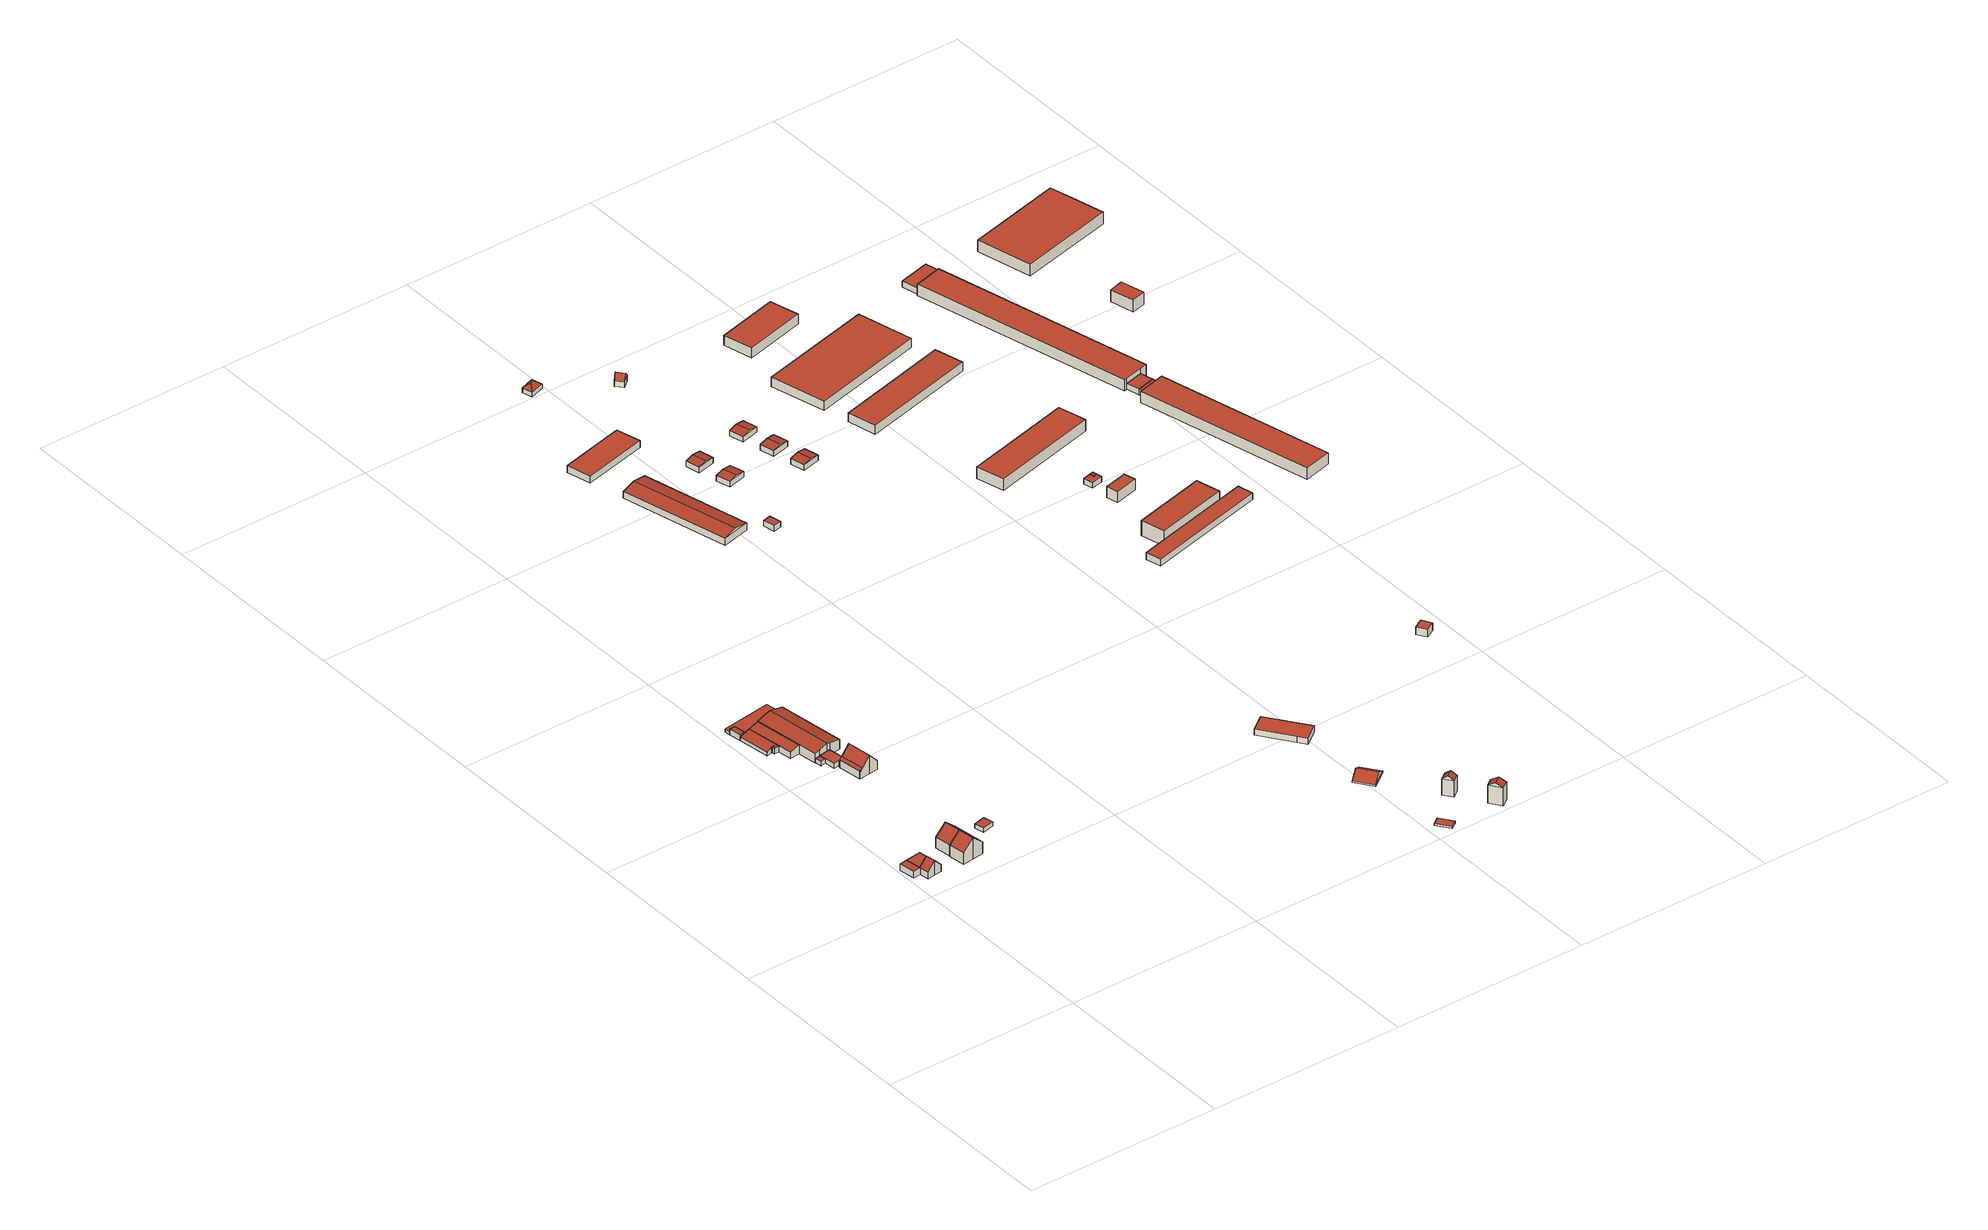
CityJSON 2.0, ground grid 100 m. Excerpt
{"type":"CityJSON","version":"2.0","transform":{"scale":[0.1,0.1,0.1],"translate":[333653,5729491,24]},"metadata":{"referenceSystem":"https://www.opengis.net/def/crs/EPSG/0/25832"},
"CityObjects":{
"building1":{"type":"Building","attributes":{"Geometrietyp2DReferenz":"3000","Gemeindeschluessel":"05170048","function":"31001_2463","roofType":"1000","measuredHeight":3.47},"address":[{"country":"Germany","locality":"Wesel","thoroughfareNumber":"3","thoroughfareName":"Kanonenberge"}],"geometry":[{"type":"Solid","lod":"2","boundaries":[[[[0,1,2,3]],[[4,5,1,0]],[[6,7,5,4]],[[8,9,7,6]],[[3,2,9,8]],[[6,4,0,3,8]],[[1,5,7,9,2]]]],"semantics":{"surfaces":[{"type":"WallSurface"},{"type":"RoofSurface"},{"type":"GroundSurface"}],"values":[[0,0,0,0,0,1,2]]}}]},
"building2":{"type":"Building","attributes":{"Geometrietyp2DReferenz":"3000","Gemeindeschluessel":"05170048","function":"31001_2723","roofType":"3100","measuredHeight":7.6},"address":[{"country":"Germany","locality":"Wesel","thoroughfareNumber":"3a","thoroughfareName":"Kanonenberge"}],"geometry":[{"type":"Solid","lod":"2","boundaries":[[[[3,2,1,0]],[[10,11,2,3]],[[12,13,11,10]],[[14,15,13,12]],[[16,17,15,14]],[[18,19,17,16]],[[0,1,19,18]],[[3,0,18,16,10]],[[14,12,10,16]],[[2,11,13,15,17,19,1]]]],"semantics":{"surfaces":[{"type":"WallSurface"},{"type":"RoofSurface"},{"type":"GroundSurface"}],"values":[[0,0,0,0,0,0,0,1,1,2]]}}]},
"building3":{"type":"Building","attributes":{"Geometrietyp2DReferenz":"3000","Gemeindeschluessel":"05170048","function":"31001_2723","roofType":"1000","measuredHeight":3.38},"address":[{"country":"Germany","locality":"Wesel","thoroughfareNumber":"3","thoroughfareName":"Kanonenberge"}],"geometry":[{"type":"Solid","lod":"2","boundaries":[[[[12,20,21,22]],[[3,23,20,12]],[[8,24,23,3]],[[22,21,24,8]],[[3,12,22,8]],[[20,23,24,21]]]],"semantics":{"surfaces":[{"type":"WallSurface"},{"type":"RoofSurface"},{"type":"GroundSurface"}],"values":[[0,0,0,0,1,2]]}}]},
"building4":{"type":"Building","attributes":{"Geometrietyp2DReferenz":"3000","Gemeindeschluessel":"05170048","function":"31001_1010","roofType":"3100","measuredHeight":11.16},"address":[{"country":"Germany","locality":"Wesel","thoroughfareNumber":"3a","thoroughfareName":"Kanonenberge"}],"geometry":[{"type":"Solid","lod":"2","boundaries":[[[[25,26,27,28]],[[29,30,26,25]],[[31,32,30,29]],[[33,34,32,31]],[[35,36,34,33]],[[28,27,36,35]],[[25,28,35,29]],[[33,31,29,35]],[[26,30,32,34,36,27]]]],"semantics":{"surfaces":[{"type":"WallSurface"},{"type":"RoofSurface"},{"type":"GroundSurface"}],"values":[[0,0,0,0,0,0,1,1,2]]}}]},
"building5":{"type":"Building","attributes":{"Geometrietyp2DReferenz":"3000","Gemeindeschluessel":"05170048","function":"31001_1010","roofType":"3100","measuredHeight":10.99},"address":[{"country":"Germany","locality":"Wesel","thoroughfareNumber":"3","thoroughfareName":"Kanonenberge"}],"geometry":[{"type":"Solid","lod":"2","boundaries":[[[[37,38,39,25]],[[40,41,38,37]],[[42,43,41,40]],[[31,44,43,42]],[[29,45,44,31]],[[25,39,45,29]],[[37,25,29,40]],[[31,42,40,29]],[[38,41,43,44,45,39]]]],"semantics":{"surfaces":[{"type":"WallSurface"},{"type":"RoofSurface"},{"type":"GroundSurface"}],"values":[[0,0,0,0,0,0,1,1,2]]}}]},
"building6":{"type":"Building","attributes":{"Geometrietyp2DReferenz":"3000","Gemeindeschluessel":"05170048","function":"31001_2720","roofType":"2100","measuredHeight":3.47},"address":[{"country":"Germany","locality":"Wesel","thoroughfareNumber":"1","thoroughfareName":"Kanonenberge"}],"geometry":[{"type":"Solid","lod":"2","boundaries":[[[[46,47,48,49]],[[50,51,47,46]],[[52,53,51,50]],[[54,55,53,52]],[[56,57,55,54]],[[49,48,57,56]],[[54,52,50,46,49,56]],[[47,51,53,55,57,48]]]],"semantics":{"surfaces":[{"type":"WallSurface"},{"type":"RoofSurface"},{"type":"GroundSurface"}],"values":[[0,0,0,0,0,0,1,2]]}}]},
"building7":{"type":"Building","attributes":{"Geometrietyp2DReferenz":"3000","Gemeindeschluessel":"05170048","function":"31001_2720","roofType":"1000","measuredHeight":2.94},"address":[{"country":"Germany","locality":"Wesel","thoroughfareNumber":"1","thoroughfareName":"Kanonenberge"}],"geometry":[{"type":"Solid","lod":"2","boundaries":[[[[58,59,60,61]],[[62,63,59,58]],[[64,65,63,62]],[[61,60,65,64]],[[62,58,61,64]],[[59,63,65,60]]]],"semantics":{"surfaces":[{"type":"WallSurface"},{"type":"RoofSurface"},{"type":"GroundSurface"}],"values":[[0,0,0,0,1,2]]}}]},
"building8":{"type":"Building","attributes":{"Geometrietyp2DReferenz":"3000","Gemeindeschluessel":"05170048","function":"31001_2720","roofType":"1000","measuredHeight":2.97},"address":[{"country":"Germany","locality":"Wesel","thoroughfareNumber":"1","thoroughfareName":"Kanonenberge"}],"geometry":[{"type":"Solid","lod":"2","boundaries":[[[[66,67,68,69]],[[70,71,67,66]],[[72,73,71,70]],[[69,68,73,72]],[[70,66,69,72]],[[67,71,73,68]]]],"semantics":{"surfaces":[{"type":"WallSurface"},{"type":"RoofSurface"},{"type":"GroundSurface"}],"values":[[0,0,0,0,1,2]]}}]},
"building9":{"type":"Building","attributes":{"Geometrietyp2DReferenz":"3000","Gemeindeschluessel":"05170048","function":"31001_2720","roofType":"2100","measuredHeight":4.68},"address":[{"country":"Germany","locality":"Wesel","thoroughfareNumber":"1","thoroughfareName":"Kanonenberge"}],"geometry":[{"type":"Solid","lod":"2","boundaries":[[[[54,74,75,76]],[[52,77,74,54]],[[78,79,77,52]],[[80,81,79,78]],[[82,83,81,80]],[[76,75,83,82]],[[80,78,52,54,76,82]],[[74,77,79,81,83,75]]]],"semantics":{"surfaces":[{"type":"WallSurface"},{"type":"RoofSurface"},{"type":"GroundSurface"}],"values":[[0,0,0,0,0,0,1,2]]}}]},
"building10":{"type":"Building","attributes":{"Geometrietyp2DReferenz":"3000","Gemeindeschluessel":"05170048","function":"31001_2720","roofType":"1000","measuredHeight":2.23},"address":[{"country":"Germany","locality":"Wesel","thoroughfareNumber":"1","thoroughfareName":"Kanonenberge"}],"geometry":[{"type":"Solid","lod":"2","boundaries":[[[[84,85,86,87]],[[88,89,85,84]],[[90,91,89,88]],[[87,86,91,90]],[[88,84,87,90]],[[85,89,91,86]]]],"semantics":{"surfaces":[{"type":"WallSurface"},{"type":"RoofSurface"},{"type":"GroundSurface"}],"values":[[0,0,0,0,1,2]]}}]},
"building11":{"type":"Building","attributes":{"Geometrietyp2DReferenz":"3000","Gemeindeschluessel":"05170048","function":"31001_2723","roofType":"1000","measuredHeight":2.28},"address":[{"country":"Germany","locality":"Wesel","thoroughfareNumber":"3","thoroughfareName":"Kanonenberge"}],"geometry":[{"type":"Solid","lod":"2","boundaries":[[[[92,93,94,95]],[[96,97,93,92]],[[98,99,97,96]],[[95,94,99,98]],[[96,92,95,98]],[[93,97,99,94]]]],"semantics":{"surfaces":[{"type":"WallSurface"},{"type":"RoofSurface"},{"type":"GroundSurface"}],"values":[[0,0,0,0,1,2]]}}]},
"building12":{"type":"Building","attributes":{"Geometrietyp2DReferenz":"3000","Gemeindeschluessel":"05170048","function":"31001_2463","roofType":"1000","measuredHeight":2.49},"address":[{"country":"Germany","locality":"Wesel","thoroughfareNumber":"1","thoroughfareName":"Kanonenberge"}],"geometry":[{"type":"Solid","lod":"2","boundaries":[[[[100,101,102,103]],[[104,105,101,100]],[[106,85,105,104]],[[107,86,85,106]],[[103,102,86,107]],[[106,104,100,103,107]],[[101,105,85,86,102]]]],"semantics":{"surfaces":[{"type":"WallSurface"},{"type":"RoofSurface"},{"type":"GroundSurface"}],"values":[[0,0,0,0,0,1,2]]}}]},
"building13":{"type":"Building","attributes":{"Gemeindeschluessel":"05170048","Geometrietyp2DReferenz":"3000","function":"31001_1210"},"address":[{"country":"Germany","locality":"Wesel","thoroughfareNumber":"1","thoroughfareName":"Kanonenberge"}],"children":["building13-1","building13-2"]},
"building13-1":{"type":"BuildingPart","attributes":{"roofType":"3100","measuredHeight":9.61},"parents":["building13"],"geometry":[{"type":"Solid","lod":"2","boundaries":[[[[108,109,110,111]],[[112,113,109,108]],[[114,115,113,112]],[[116,117,115,114]],[[118,119,117,116]],[[120,121,119,118]],[[122,123,121,120]],[[108,111,124,125,122,120,118,112]],[[116,114,112,118]],[[110,109,113,115,117,119,121,123,126,127]],[[124,111,110,127]],[[122,125,126,123]],[[125,124,127,126]]]],"semantics":{"surfaces":[{"type":"WallSurface"},{"type":"RoofSurface"},{"type":"GroundSurface"},{"type":"ClosureSurface"}],"values":[[0,0,0,0,0,0,0,1,1,2,3,3,3]]}}]},
"building13-2":{"type":"BuildingPart","attributes":{"roofType":"2100","measuredHeight":5.25},"address":[{"country":"Germany","locality":"Wesel","thoroughfareNumber":"1","thoroughfareName":"Kanonenberge"}],"parents":["building13"],"geometry":[{"type":"MultiSurface","lod":"2","boundaries":[[[128,110,123,129]],[[130,131,128,129]],[[127,126,123,110]],[[128,131,124,111]],[[127,110,111,124]],[[131,130,125,124]],[[126,127,124,125]],[[130,129,122,125]],[[123,126,125,122]]],"semantics":{"surfaces":[{"type":"WallSurface"},{"type":"RoofSurface"},{"type":"GroundSurface"},{"type":"ClosureSurface"}],"values":[0,1,2,0,3,0,3,0,3]}}]},
"building14":{"type":"Building","attributes":{"Geometrietyp2DReferenz":"3000","Gemeindeschluessel":"05170048","function":"31001_2720","roofType":"9999","measuredHeight":1.82},"address":[{"country":"Germany","locality":"Wesel","thoroughfareNumber":"1","thoroughfareName":"Kanonenberge"}],"geometry":[{"type":"Solid","lod":"2","boundaries":[[[[132,133,134,135,136,137,138,139]],[[137,140,141,138]],[[136,142,140,137]],[[135,143,142,136]],[[134,67,143,135]],[[133,68,67,134]],[[132,73,68,133]],[[139,144,73,132]],[[138,141,144,139]],[[140,142,143,67,68,73,144,141]]]],"semantics":{"surfaces":[{"type":"RoofSurface"},{"type":"WallSurface"},{"type":"GroundSurface"}],"values":[[0,1,1,1,1,1,1,1,1,2]]}}]},
"building15":{"type":"Building","attributes":{"Geometrietyp2DReferenz":"3000","Gemeindeschluessel":"05170048","function":"31001_2720","roofType":"3100","measuredHeight":6.52},"address":[{"country":"Germany","locality":"Wesel","thoroughfareNumber":"1","thoroughfareName":"Kanonenberge"}],"geometry":[{"type":"Solid","lod":"2","boundaries":[[[[145,146,147,148]],[[149,150,146,145]],[[151,152,150,149]],[[153,81,152,151]],[[154,79,81,153]],[[155,156,79,154]],[[157,158,156,155]],[[159,160,158,157]],[[148,147,160,159]],[[154,153,151,149,145,155]],[[148,159,157,155,145]],[[146,150,152,81,79,156,158,160,147]]]],"semantics":{"surfaces":[{"type":"WallSurface"},{"type":"RoofSurface"},{"type":"GroundSurface"}],"values":[[0,0,0,0,0,0,0,0,0,1,1,2]]}}]},
"building16":{"type":"Building","attributes":{"Geometrietyp2DReferenz":"3000","Gemeindeschluessel":"05170048","function":"31001_3073","roofType":"3100","measuredHeight":5.02},"geometry":[{"type":"Solid","lod":"2","boundaries":[[[[161,162,163,164]],[[165,166,162,161]],[[167,168,166,165]],[[164,163,168,167]],[[161,169,165]],[[167,170,164]],[[164,170,169,161]],[[165,169,170,167]],[[162,166,168,163]]]],"semantics":{"surfaces":[{"type":"WallSurface"},{"type":"RoofSurface"},{"type":"GroundSurface"}],"values":[[0,0,0,0,0,0,1,1,2]]}}]},
"building17":{"type":"Building","attributes":{"Geometrietyp2DReferenz":"3000","Gemeindeschluessel":"05170048","function":"31001_3070","roofType":"9999","measuredHeight":1.12},"geometry":[{"type":"Solid","lod":"2","boundaries":[[[[171,172,173,174]],[[172,175,176,173]],[[171,177,175,172]],[[174,178,177,171]],[[173,176,178,174]],[[175,177,178,176]]]],"semantics":{"surfaces":[{"type":"RoofSurface"},{"type":"WallSurface"},{"type":"GroundSurface"}],"values":[[0,1,1,1,1,2]]}}]},
"building18":{"type":"Building","attributes":{"Geometrietyp2DReferenz":"3000","Gemeindeschluessel":"05170048","function":"31001_3070","roofType":"3100","measuredHeight":4.08},"geometry":[{"type":"Solid","lod":"2","boundaries":[[[[179,180,181,182]],[[183,184,180,179]],[[185,186,184,183]],[[182,181,186,185]],[[179,187,183]],[[185,188,182]],[[182,188,187,179]],[[183,187,188,185]],[[180,184,186,181]]]],"semantics":{"surfaces":[{"type":"WallSurface"},{"type":"RoofSurface"},{"type":"GroundSurface"}],"values":[[0,0,0,0,0,0,1,1,2]]}}]},
"building19":{"type":"Building","attributes":{"Geometrietyp2DReferenz":"3000","Gemeindeschluessel":"05170048","function":"31001_3073","roofType":"1000","measuredHeight":3.68},"geometry":[{"type":"Solid","lod":"2","boundaries":[[[[189,190,191,192]],[[193,194,190,189]],[[195,196,194,193]],[[192,191,196,195]],[[193,189,192,195]],[[190,194,196,191]]]],"semantics":{"surfaces":[{"type":"WallSurface"},{"type":"RoofSurface"},{"type":"GroundSurface"}],"values":[[0,0,0,0,1,2]]}}]},
"building20":{"type":"Building","attributes":{"Geometrietyp2DReferenz":"3000","Gemeindeschluessel":"05170048","function":"31001_2723","roofType":"1000","measuredHeight":2.99},"geometry":[{"type":"Solid","lod":"2","boundaries":[[[[197,198,199,200]],[[201,202,198,197]],[[203,204,202,201]],[[200,199,204,203]],[[201,197,200,203]],[[198,202,204,199]]]],"semantics":{"surfaces":[{"type":"WallSurface"},{"type":"RoofSurface"},{"type":"GroundSurface"}],"values":[[0,0,0,0,1,2]]}}]},
"building21":{"type":"Building","attributes":{"Geometrietyp2DReferenz":"3000","Gemeindeschluessel":"05170048","function":"31001_2723","roofType":"1000","measuredHeight":3.19},"geometry":[{"type":"Solid","lod":"2","boundaries":[[[[205,206,207,208]],[[209,210,206,205]],[[211,212,210,209]],[[213,214,212,211]],[[208,207,214,213]],[[211,209,205,208,213]],[[206,210,212,214,207]]]],"semantics":{"surfaces":[{"type":"WallSurface"},{"type":"RoofSurface"},{"type":"GroundSurface"}],"values":[[0,0,0,0,0,1,2]]}}]},
"building22":{"type":"Building","attributes":{"Geometrietyp2DReferenz":"3000","Gemeindeschluessel":"05170048","function":"31001_3070","roofType":"3100","measuredHeight":10.52},"geometry":[{"type":"Solid","lod":"2","boundaries":[[[[215,216,217,218]],[[219,220,216,215]],[[221,222,220,219]],[[218,217,222,221]],[[215,223,219]],[[221,224,218]],[[218,224,223,215]],[[219,223,224,221]],[[216,220,222,217]]]],"semantics":{"surfaces":[{"type":"WallSurface"},{"type":"RoofSurface"},{"type":"GroundSurface"}],"values":[[0,0,0,0,0,0,1,1,2]]}}]},
"building23":{"type":"Building","attributes":{"Geometrietyp2DReferenz":"3000","Gemeindeschluessel":"05170048","function":"31001_3070","roofType":"3100","measuredHeight":11.4},"geometry":[{"type":"Solid","lod":"2","boundaries":[[[[225,226,227,228]],[[229,230,226,225]],[[231,232,230,229]],[[228,227,232,231]],[[225,233,229]],[[231,234,228]],[[228,234,233,225]],[[229,233,234,231]],[[226,230,232,227]]]],"semantics":{"surfaces":[{"type":"WallSurface"},{"type":"RoofSurface"},{"type":"GroundSurface"}],"values":[[0,0,0,0,0,0,1,1,2]]}}]},
"building24":{"type":"Building","attributes":{"Geometrietyp2DReferenz":"3000","Gemeindeschluessel":"05170048","function":"31001_3073","roofType":"3100","measuredHeight":3.7},"geometry":[{"type":"Solid","lod":"2","boundaries":[[[[235,236,237,238]],[[239,240,236,235]],[[241,242,240,239]],[[238,237,242,241]],[[235,243,239]],[[241,244,238]],[[238,244,243,235]],[[239,243,244,241]],[[236,240,242,237]]]],"semantics":{"surfaces":[{"type":"WallSurface"},{"type":"RoofSurface"},{"type":"GroundSurface"}],"values":[[0,0,0,0,0,0,1,1,2]]}}]},
"building25":{"type":"Building","attributes":{"Geometrietyp2DReferenz":"3000","Gemeindeschluessel":"05170048","function":"31001_3073","roofType":"3100","measuredHeight":3.68},"geometry":[{"type":"Solid","lod":"2","boundaries":[[[[245,246,247,248]],[[249,250,246,245]],[[251,252,250,249]],[[248,247,252,251]],[[245,253,249]],[[251,254,248]],[[248,254,253,245]],[[249,253,254,251]],[[246,250,252,247]]]],"semantics":{"surfaces":[{"type":"WallSurface"},{"type":"RoofSurface"},{"type":"GroundSurface"}],"values":[[0,0,0,0,0,0,1,1,2]]}}]},
"building26":{"type":"Building","attributes":{"Geometrietyp2DReferenz":"3000","Gemeindeschluessel":"05170012","function":"31001_1000","roofType":"3200","measuredHeight":4.62},"address":[{"country":"Germany","locality":"Hamminkeln","thoroughfareNumber":"15","thoroughfareName":"Strauchheide"}],"geometry":[{"type":"Solid","lod":"2","boundaries":[[[[255,256,257,258]],[[259,260,256,255]],[[261,262,260,259]],[[258,257,262,261]],[[255,263,259]],[[261,264,258]],[[258,264,263,255]],[[259,263,264,261]],[[256,260,262,257]]]],"semantics":{"surfaces":[{"type":"WallSurface"},{"type":"RoofSurface"},{"type":"GroundSurface"}],"values":[[0,0,0,0,1,1,1,1,2]]}}]},
"building27":{"type":"Building","attributes":{"Geometrietyp2DReferenz":"3000","Gemeindeschluessel":"05170012","function":"31001_1000","roofType":"3100","measuredHeight":5.71},"address":[{"country":"Germany","locality":"Hamminkeln","thoroughfareNumber":"15","thoroughfareName":"Strauchheide"}],"geometry":[{"type":"Solid","lod":"2","boundaries":[[[[265,266,267,268]],[[269,270,266,265]],[[271,272,270,269]],[[268,267,272,271]],[[265,273,269]],[[271,274,268]],[[268,274,273,265]],[[269,273,274,271]],[[266,270,272,267]]]],"semantics":{"surfaces":[{"type":"WallSurface"},{"type":"RoofSurface"},{"type":"GroundSurface"}],"values":[[0,0,0,0,0,0,1,1,2]]}}]},
"building28":{"type":"Building","attributes":{"Geometrietyp2DReferenz":"3000","Gemeindeschluessel":"05170048","function":"31001_3073","roofType":"3100","measuredHeight":3.74},"geometry":[{"type":"Solid","lod":"2","boundaries":[[[[275,276,277,278]],[[279,280,276,275]],[[281,282,280,279]],[[278,277,282,281]],[[275,283,279]],[[281,284,278]],[[278,284,283,275]],[[279,283,284,281]],[[276,280,282,277]]]],"semantics":{"surfaces":[{"type":"WallSurface"},{"type":"RoofSurface"},{"type":"GroundSurface"}],"values":[[0,0,0,0,0,0,1,1,2]]}}]},
"building29":{"type":"Building","attributes":{"Geometrietyp2DReferenz":"3000","Gemeindeschluessel":"05170048","function":"31001_3073","roofType":"3100","measuredHeight":3.74},"geometry":[{"type":"Solid","lod":"2","boundaries":[[[[285,286,287,288]],[[289,290,286,285]],[[291,292,290,289]],[[288,287,292,291]],[[285,293,289]],[[291,294,288]],[[288,294,293,285]],[[289,293,294,291]],[[286,290,292,287]]]],"semantics":{"surfaces":[{"type":"WallSurface"},{"type":"RoofSurface"},{"type":"GroundSurface"}],"values":[[0,0,0,0,0,0,1,1,2]]}}]},
"building30":{"type":"Building","attributes":{"Geometrietyp2DReferenz":"3000","Gemeindeschluessel":"05170048","function":"31001_3073","roofType":"3100","measuredHeight":3.69},"geometry":[{"type":"Solid","lod":"2","boundaries":[[[[295,296,297,298]],[[299,300,296,295]],[[301,302,300,299]],[[298,297,302,301]],[[295,303,299]],[[301,304,298]],[[298,304,303,295]],[[299,303,304,301]],[[296,300,302,297]]]],"semantics":{"surfaces":[{"type":"WallSurface"},{"type":"RoofSurface"},{"type":"GroundSurface"}],"values":[[0,0,0,0,0,0,1,1,2]]}}]},
"building31":{"type":"Building","attributes":{"Geometrietyp2DReferenz":"3000","Gemeindeschluessel":"05170048","function":"31001_2523","roofType":"1000","measuredHeight":4.03},"geometry":[{"type":"Solid","lod":"2","boundaries":[[[[305,306,307,308]],[[309,310,306,305]],[[311,312,310,309]],[[308,307,312,311]],[[309,305,308,311]],[[306,310,312,307]]]],"semantics":{"surfaces":[{"type":"WallSurface"},{"type":"RoofSurface"},{"type":"GroundSurface"}],"values":[[0,0,0,0,1,2]]}}]},
"building32":{"type":"Building","attributes":{"Geometrietyp2DReferenz":"3000","Gemeindeschluessel":"05170048","function":"31001_3073","roofType":"1000","measuredHeight":3.58},"geometry":[{"type":"Solid","lod":"2","boundaries":[[[[313,314,315,316]],[[317,318,314,313]],[[319,320,318,317]],[[321,322,320,319]],[[323,324,322,321]],[[316,315,324,323]],[[321,319,317,313,316,323]],[[314,318,320,322,324,315]]]],"semantics":{"surfaces":[{"type":"WallSurface"},{"type":"RoofSurface"},{"type":"GroundSurface"}],"values":[[0,0,0,0,0,0,1,2]]}}]},
"building33":{"type":"Building","attributes":{"Geometrietyp2DReferenz":"3000","Gemeindeschluessel":"05170048","function":"31001_3073","roofType":"1000","measuredHeight":7.93},"geometry":[{"type":"Solid","lod":"2","boundaries":[[[[325,326,327,328]],[[329,315,326,325]],[[330,324,315,329]],[[328,327,324,330]],[[329,325,328,330]],[[326,315,324,327]]]],"semantics":{"surfaces":[{"type":"WallSurface"},{"type":"RoofSurface"},{"type":"GroundSurface"}],"values":[[0,0,0,0,1,2]]}}]},
"building34":{"type":"Building","attributes":{"Geometrietyp2DReferenz":"3000","Gemeindeschluessel":"05170048","function":"31001_3073","roofType":"1000","measuredHeight":2.81},"geometry":[{"type":"Solid","lod":"2","boundaries":[[[[331,332,333,334]],[[335,336,332,331]],[[337,338,336,335]],[[339,340,338,337]],[[341,342,340,339]],[[334,333,342,341]],[[339,337,335,331,334,341]],[[332,336,338,340,342,333]]]],"semantics":{"surfaces":[{"type":"WallSurface"},{"type":"RoofSurface"},{"type":"GroundSurface"}],"values":[[0,0,0,0,0,0,1,2]]}}]},
"building35":{"type":"Building","attributes":{"Geometrietyp2DReferenz":"3000","Gemeindeschluessel":"05170048","function":"31001_3073","roofType":"1000","measuredHeight":5.77},"geometry":[{"type":"Solid","lod":"2","boundaries":[[[[343,344,345,346]],[[347,348,344,343]],[[349,350,348,347]],[[346,345,350,349]],[[347,343,346,349]],[[344,348,350,345]]]],"semantics":{"surfaces":[{"type":"WallSurface"},{"type":"RoofSurface"},{"type":"GroundSurface"}],"values":[[0,0,0,0,1,2]]}}]},
"building36":{"type":"Building","attributes":{"Geometrietyp2DReferenz":"3000","Gemeindeschluessel":"05170048","function":"31001_3073","roofType":"1000","measuredHeight":6.01},"geometry":[{"type":"Solid","lod":"2","boundaries":[[[[351,352,353,354]],[[355,356,352,351]],[[357,358,356,355]],[[354,353,358,357]],[[355,351,354,357]],[[352,356,358,353]]]],"semantics":{"surfaces":[{"type":"WallSurface"},{"type":"RoofSurface"},{"type":"GroundSurface"}],"values":[[0,0,0,0,1,2]]}}]},
"building37":{"type":"Building","attributes":{"Geometrietyp2DReferenz":"3000","Gemeindeschluessel":"05170048","function":"51009_1610","roofType":"1000","measuredHeight":2.8},"geometry":[{"type":"Solid","lod":"2","boundaries":[[[[359,360,361,362]],[[363,364,360,359]],[[365,366,364,363]],[[362,361,366,365]],[[363,359,362,365]],[[360,364,366,361]]]],"semantics":{"surfaces":[{"type":"WallSurface"},{"type":"RoofSurface"},{"type":"GroundSurface"}],"values":[[0,0,0,0,1,2]]}}]},
"building38":{"type":"Building","attributes":{"Geometrietyp2DReferenz":"3000","Gemeindeschluessel":"05170048","function":"31001_3073","roofType":"1000","measuredHeight":4.55},"geometry":[{"type":"Solid","lod":"2","boundaries":[[[[367,368,369,370]],[[371,372,368,367]],[[373,374,372,371]],[[370,369,374,373]],[[371,367,370,373]],[[368,372,374,369]]]],"semantics":{"surfaces":[{"type":"WallSurface"},{"type":"RoofSurface"},{"type":"GroundSurface"}],"values":[[0,0,0,0,1,2]]}}]},
"building39":{"type":"Building","attributes":{"Geometrietyp2DReferenz":"3000","Gemeindeschluessel":"05170048","function":"31001_3073","roofType":"1000","measuredHeight":5.15},"geometry":[{"type":"Solid","lod":"2","boundaries":[[[[375,376,377,378]],[[379,380,376,375]],[[381,382,380,379]],[[378,377,382,381]],[[379,375,378,381]],[[376,380,382,377]]]],"semantics":{"surfaces":[{"type":"WallSurface"},{"type":"RoofSurface"},{"type":"GroundSurface"}],"values":[[0,0,0,0,1,2]]}}]},
"building40":{"type":"Building","attributes":{"Geometrietyp2DReferenz":"3000","Gemeindeschluessel":"05170048","function":"31001_3073","roofType":"1000","measuredHeight":4.76},"geometry":[{"type":"Solid","lod":"2","boundaries":[[[[383,384,385,386]],[[387,388,384,383]],[[389,390,388,387]],[[386,385,390,389]],[[387,383,386,389]],[[384,388,390,385]]]],"semantics":{"surfaces":[{"type":"WallSurface"},{"type":"RoofSurface"},{"type":"GroundSurface"}],"values":[[0,0,0,0,1,2]]}}]},
"building41":{"type":"Building","attributes":{"Geometrietyp2DReferenz":"3000","Gemeindeschluessel":"05170048","function":"31001_3073","roofType":"1000","measuredHeight":5.86},"geometry":[{"type":"Solid","lod":"2","boundaries":[[[[391,392,393,394]],[[395,396,392,391]],[[397,398,396,395]],[[399,400,398,397]],[[401,402,400,399]],[[394,393,402,401]],[[399,397,395,391,394,401]],[[392,396,398,400,402,393]]]],"semantics":{"surfaces":[{"type":"WallSurface"},{"type":"RoofSurface"},{"type":"GroundSurface"}],"values":[[0,0,0,0,0,0,1,2]]}}]},
"building42":{"type":"Building","attributes":{"Geometrietyp2DReferenz":"3000","Gemeindeschluessel":"05170048","function":"51009_1610","roofType":"1000","measuredHeight":3.06},"geometry":[{"type":"Solid","lod":"2","boundaries":[[[[403,404,405,406]],[[407,408,404,403]],[[409,410,408,407]],[[406,405,410,409]],[[407,403,406,409]],[[404,408,410,405]]]],"semantics":{"surfaces":[{"type":"WallSurface"},{"type":"RoofSurface"},{"type":"GroundSurface"}],"values":[[0,0,0,0,1,2]]}}]},
"building43":{"type":"Building","attributes":{"Geometrietyp2DReferenz":"3000","Gemeindeschluessel":"05170048","function":"31001_3073","roofType":"1000","measuredHeight":3.07},"geometry":[{"type":"Solid","lod":"2","boundaries":[[[[406,405,411,412]],[[409,410,405,406]],[[413,414,410,409]],[[412,411,414,413]],[[409,406,412,413]],[[405,410,414,411]]]],"semantics":{"surfaces":[{"type":"WallSurface"},{"type":"RoofSurface"},{"type":"GroundSurface"}],"values":[[0,0,0,0,1,2]]}}]},
"building44":{"type":"Building","attributes":{"Geometrietyp2DReferenz":"3000","Gemeindeschluessel":"05170048","function":"31001_3073","roofType":"1000","measuredHeight":5.97},"geometry":[{"type":"Solid","lod":"2","boundaries":[[[[415,416,417,418]],[[419,420,416,415]],[[421,422,420,419]],[[423,424,422,421]],[[425,426,424,423]],[[427,428,426,425]],[[418,417,428,427]],[[425,423,421,419,415,418,427]],[[416,420,422,424,426,428,417]]]],"semantics":{"surfaces":[{"type":"WallSurface"},{"type":"RoofSurface"},{"type":"GroundSurface"}],"values":[[0,0,0,0,0,0,0,1,2]]}}]},
"building45":{"type":"Building","attributes":{"Geometrietyp2DReferenz":"3000","Gemeindeschluessel":"05170048","function":"31001_3073","roofType":"1000","measuredHeight":3.2},"geometry":[{"type":"Solid","lod":"2","boundaries":[[[[429,430,431,432]],[[433,434,430,429]],[[435,417,434,433]],[[436,428,417,435]],[[432,431,428,436]],[[435,433,429,432,436]],[[430,434,417,428,431]]]],"semantics":{"surfaces":[{"type":"WallSurface"},{"type":"RoofSurface"},{"type":"GroundSurface"}],"values":[[0,0,0,0,0,1,2]]}}]},
"building46":{"type":"Building","attributes":{"Geometrietyp2DReferenz":"3000","Gemeindeschluessel":"05170048","function":"31001_3073","roofType":"1000","measuredHeight":6.26},"geometry":[{"type":"Solid","lod":"2","boundaries":[[[[437,438,439,440,441,442]],[[443,444,445,446,447,448]],[[440,443,448,441]],[[439,444,443,440]],[[438,445,444,439]],[[437,446,445,438]],[[442,447,446,437]],[[441,448,447,442]]]],"semantics":{"surfaces":[{"type":"RoofSurface"},{"type":"GroundSurface"},{"type":"WallSurface"}],"values":[[0,1,2,2,2,2,2,2]]}}]},
"building47":{"type":"Building","attributes":{"Geometrietyp2DReferenz":"3000","Gemeindeschluessel":"05170048","function":"31001_3073","roofType":"1000","measuredHeight":6.11},"geometry":[{"type":"Solid","lod":"2","boundaries":[[[[449,450,451,452]],[[453,454,450,449]],[[455,456,454,453]],[[457,458,456,455]],[[452,451,458,457]],[[455,453,449,452,457]],[[450,454,456,458,451]]]],"semantics":{"surfaces":[{"type":"WallSurface"},{"type":"RoofSurface"},{"type":"GroundSurface"}],"values":[[0,0,0,0,0,1,2]]}}]}
},
"vertices":[
[52,1145,52],[52,1145,17],[51,1148,17],[51,1148,52],[12,1140,52],[12,1140,17],[1,1221,52],[1,1221,17],[41,1226,52],[41,1226,17],
[91,1153,93],[91,1153,17],[131,1158,52],[131,1158,17],[137,1108,52],[137,1108,17],[98,1103,93],[98,1103,17],[58,1097,52],[58,1097,17],
[131,1158,18],[120,1237,18],[120,1237,52],[51,1148,18],[41,1226,18],
[230,1166,84],[230,1166,23],[241,1083,23],[241,1083,84],[287,1174,135],[287,1174,23],[344,1182,84],[344,1182,23],[356,1098,84],[356,1098,23],[298,1090,135],[298,1090,23],
[219,1250,84],[219,1250,25],[230,1166,25],[276,1257,135],[276,1257,25],[334,1265,84],[334,1265,25],[344,1182,25],[287,1174,25],
[48,2411,36],[48,2411,17],[70,2249,17],[70,2249,36],[77,2415,44],[77,2415,17],[103,2418,51],[103,2418,17],[125,2256,51],[125,2256,17],[99,2253,44],[99,2253,17],
[127,2240,48],[127,2240,19],[125,2256,19],[125,2256,48],[102,2237,48],[102,2237,19],[99,2253,48],[99,2253,19],
[77,2415,46],[77,2415,16],[68,2477,16],[68,2477,46],[48,2411,46],[48,2411,16],[39,2473,46],[39,2473,16],
[125,2256,18],[127,2240,18],[127,2240,51],[103,2418,18],[153,2425,65],[153,2425,18],[188,2176,65],[188,2176,18],[137,2169,51],[137,2169,18],
[232,2049,42],[232,2049,20],[228,2082,20],[228,2082,42],[206,2045,42],[206,2045,20],[201,2079,42],[201,2079,20],
[511,1228,50],[511,1228,27],[499,1277,27],[499,1277,50],[452,1214,50],[452,1214,27],[440,1263,50],[440,1263,27],
[300,2003,45],[300,2003,20],[287,2090,20],[287,2090,45],[240,1994,45],[240,1994,20],[232,2049,45],[228,2082,45],
[262,1988,53],[262,1988,21],[262,1985,21],[262,1985,53],[319,1995,117],[319,1995,21],[364,2001,67],[364,2001,21],[381,1875,67],[381,1875,21],[336,1869,117],[336,1869,21],[279,1861,53],[279,1861,21],[278,1864,53],[278,1864,21],[275,1987,67],[291,1865,67],[291,1865,21],[275,1987,21],
[262,1985,60],[278,1864,60],[291,1865,73],[275,1987,73],
[39,2473,34],[68,2477,34],[77,2415,34],[103,2418,34],[153,2425,34],[302,2445,34],[289,2535,34],[36,2500,34],[302,2445,16],[289,2535,16],[153,2425,16],[103,2418,16],[36,2500,16],
[275,2089,84],[275,2089,18],[287,2090,18],[287,2090,81],[228,2082,72],[228,2082,18],[201,2079,66],[201,2079,18],[188,2176,66],[153,2425,66],[227,2435,84],[227,2435,18],[302,2445,66],[302,2445,18],[349,2099,66],[349,2099,18],
[1032,3640,52],[1032,3640,16],[899,4189,16],[899,4189,52],[888,3605,52],[888,3605,16],[755,4153,52],[755,4153,16],[960,3623,66],[827,4171,66],
[2073,6,35],[2106,29,35],[2059,94,35],[2026,71,35],[2106,29,24],[2059,94,24],[2073,6,24],[2026,71,24],
[2092,520,31],[2092,520,21],[2030,607,21],[2030,607,31],[2004,458,31],[2004,458,21],[1942,544,31],[1942,544,21],[2048,489,62],[1986,575,62],
[1014,4534,51],[1014,4534,15],[681,4454,15],[681,4454,51],[1044,4409,51],[1044,4409,15],[711,4329,51],[711,4329,15],
[1160,3567,46],[1160,3567,16],[1147,3626,16],[1147,3626,46],[1120,3558,46],[1120,3558,16],[1106,3617,46],[1106,3617,16],
[2044,942,55],[2044,942,23],[1903,1139,23],[1903,1139,55],[1965,884,55],[1965,884,23],[1936,925,55],[1936,925,23],[1823,1081,55],[1823,1081,23],
[2224,188,107],[2224,188,23],[2261,214,23],[2261,214,107],[2192,233,107],[2192,233,23],[2228,259,107],[2228,259,23],[2208,210,128],[2244,237,128],
[2353,7,116],[2353,7,22],[2392,34,22],[2392,34,116],[2312,65,116],[2312,65,22],[2350,92,116],[2350,92,22],[2333,36,136],[2371,63,136],
[1263,3960,44],[1263,3960,15],[1246,4033,15],[1246,4033,44],[1171,3938,44],[1171,3938,15],[1153,4011,44],[1153,4011,15],[1217,3949,52],[1199,4022,52],
[1223,4125,44],[1223,4125,15],[1206,4198,15],[1206,4198,44],[1131,4102,44],[1131,4102,15],[1114,4175,44],[1114,4175,15],[1177,4113,52],[1160,4187,52],
[962,5066,41],[962,5066,15],[892,5043,15],[892,5043,41],[979,5014,41],[979,5014,15],[905,4991,41],[905,4991,15],[946,5032,61],[923,5025,61],
[1295,4826,55],[1295,4826,26],[1262,4862,26],[1262,4862,55],[1257,4793,55],[1257,4793,26],[1226,4826,55],[1226,4826,26],[1276,4809,83],[1244,4844,83],
[1597,3868,39],[1597,3868,10],[1580,3941,10],[1580,3941,39],[1505,3846,39],[1505,3846,10],[1487,3919,39],[1487,3919,10],[1551,3857,48],[1534,3930,48],
[1557,4032,39],[1557,4032,10],[1539,4105,10],[1539,4105,39],[1465,4009,39],[1465,4009,10],[1447,4082,39],[1447,4082,10],[1511,4021,47],[1493,4094,47],
[1517,4196,39],[1517,4196,11],[1499,4269,11],[1499,4269,39],[1424,4173,39],[1424,4173,11],[1406,4246,39],[1406,4246,11],[1471,4185,48],[1453,4258,48],
[2902,1303,41],[2902,1303,1],[2854,1275,1],[2854,1275,41],[2929,1254,41],[2929,1254,1],[2881,1227,41],[2881,1227,1],
[2882,2567,48],[2882,2567,12],[2759,2538,12],[2759,2538,48],[2901,2489,48],[2901,2489,12],[2285,2338,48],[2285,2338,12],[2266,2417,48],[2266,2417,12],[2388,2447,48],[2388,2447,12],
[2729,2661,91],[2729,2661,12],[2358,2570,12],[2358,2570,91],[2759,2538,91],[2388,2447,91],
[2441,3013,42],[2441,3013,14],[2436,3035,14],[2436,3035,42],[2459,3018,42],[2459,3018,14],[2465,2990,42],[2465,2990,14],[2407,2976,42],[2407,2976,14],[2395,3025,42],[2395,3025,14],
[2545,2857,68],[2545,2857,10],[2531,2915,10],[2531,2915,68],[2429,2828,68],[2429,2828,10],[2414,2887,68],[2414,2887,10],
[2643,3334,73],[2643,3334,12],[2608,3477,12],[2608,3477,73],[2093,3200,73],[2093,3200,12],[2057,3342,73],[2057,3342,12],
[2459,3018,43],[2459,3018,15],[2453,3039,15],[2453,3039,43],[2441,3013,43],[2441,3013,15],[2436,3035,43],[2436,3035,15],
[2499,4014,58],[2499,4014,12],[2462,4160,12],[2462,4160,58],[1911,3870,58],[1911,3870,12],[1876,4016,58],[1876,4016,12],
[2114,4874,63],[2114,4874,11],[1801,4797,11],[1801,4797,63],[2151,4726,63],[2151,4726,11],[1838,4648,63],[1838,4648,11],
[2362,4572,59],[2362,4572,11],[1775,4429,11],[1775,4429,59],[2431,4290,59],[2431,4290,11],[1844,4146,59],[1844,4146,11],
[3091,3390,71],[3091,3390,12],[2998,3367,12],[2998,3367,71],[3103,3393,71],[3103,3393,12],[3322,2500,71],[3322,2500,12],[3180,2465,71],[3180,2465,12],[2961,3358,71],[2961,3358,12],
[3091,3390,45],[3091,3390,14],[3082,3428,14],[3082,3428,45],[2998,3367,45],[2998,3367,14],[2989,3405,45],[2989,3405,14],
[3066,3494,14],[3066,3494,45],[2973,3472,45],[2973,3472,14],
[3103,3503,71],[3103,3503,12],[2831,4616,12],[2831,4616,71],[3066,3494,71],[3066,3494,12],[2973,3472,71],[2973,3472,12],[2960,3469,71],[2960,3469,12],[2688,4580,71],[2688,4580,12],[2695,4582,71],[2695,4582,12],
[2831,4708,44],[2831,4708,12],[2674,4669,12],[2674,4669,44],[2853,4622,44],[2853,4622,12],[2831,4616,44],[2695,4582,44],
[3389,4048,77],[3318,4031,77],[3348,3910,77],[3419,3927,77],[3418,3932,77],[3391,4043,77],[3419,3927,14],[3348,3910,14],[3318,4031,14],[3389,4048,14],[3391,4043,14],[3418,3932,14],
[3162,4396,73],[3162,4396,12],[3649,4514,12],[3649,4514,73],[3094,4679,73],[3094,4679,12],[3580,4797,73],[3580,4797,12],[3608,4683,73],[3608,4683,12]
]}
